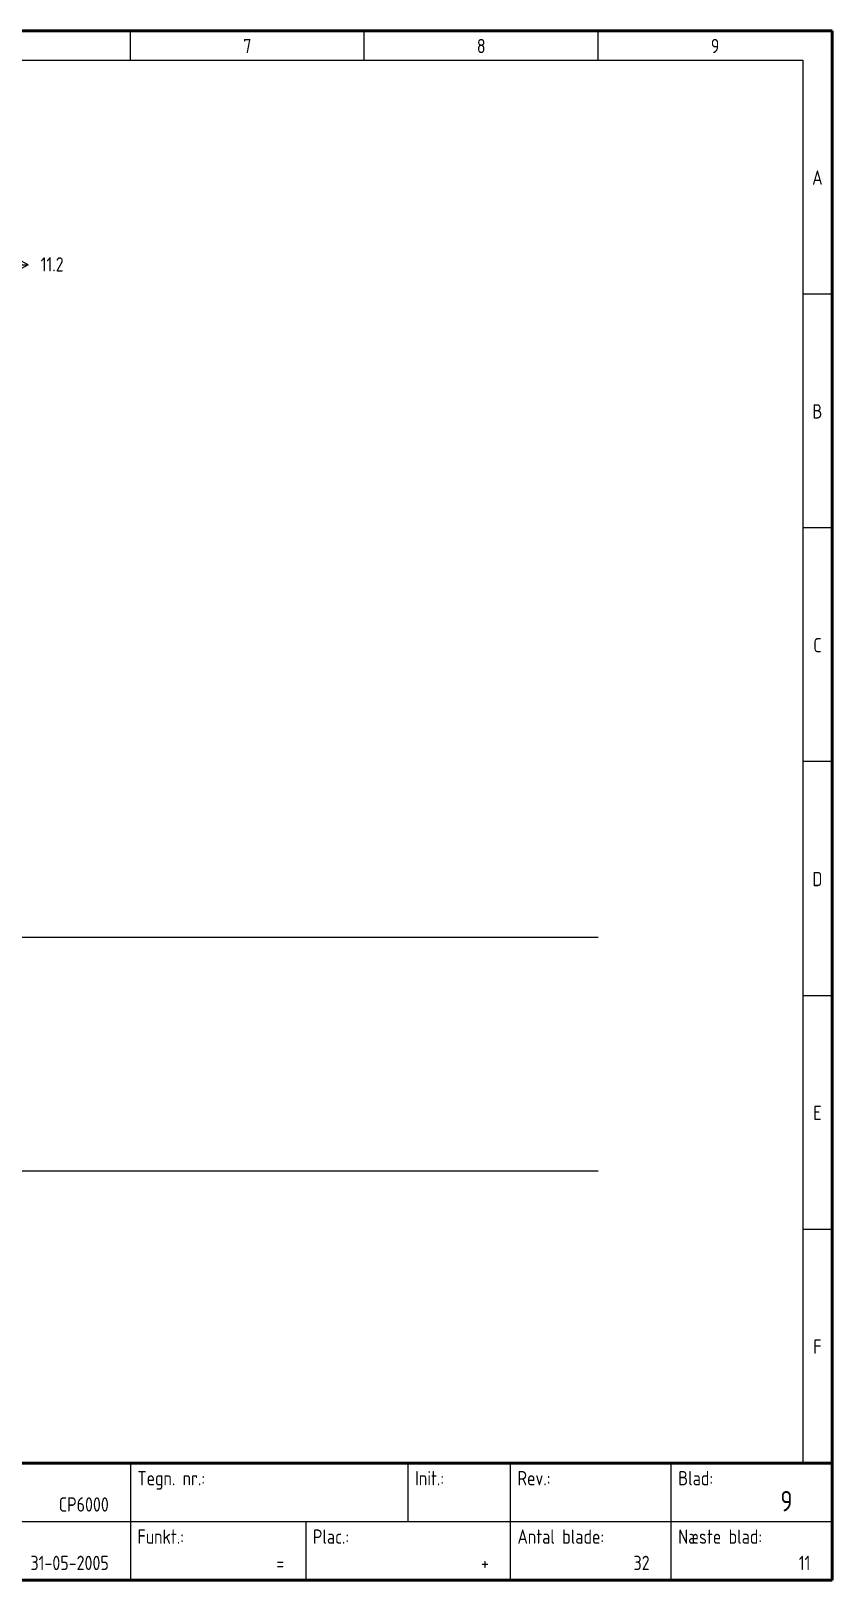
# Model space of a CAD drawing. Header units: millimetres. Extents: x 10 to 410, y 10 to 275.
# Drawn here: x 273 to 410, y 10 to 275 of the extents above; entities that cross this region are included whole.
import ezdxf
from ezdxf.enums import TextEntityAlignment as Align

# ---------------------------------------------------------------- set-up
doc = ezdxf.new("R2010")
doc.units = ezdxf.units.MM
doc.linetypes.add('Caddy_Solid', pattern=[0])
doc.styles.add('Caddy_Vectorfont1p', font='isocp___.ttf', dxfattribs={"width": 0.9})

# ---------------------------------------------------------------- blocks, each defined once
blk = doc.blocks.new('Blk1')
at = {"linetype": 'Caddy_Solid', "lineweight": 50}
for p, q in [((10, 275), (410, 275)), ((410, 275), (410, 10)), ((10, 30), (410, 30)), ((410, 10), (10, 10))]:
    blk.add_line(p, q, dxfattribs=at)
at = {"linetype": 'Caddy_Solid', "lineweight": 25}
for p, q in [((290, 270), (290, 275)), ((330, 270), (330, 275)), ((370, 270), (370, 275)), ((15, 270), (405, 270)), ((405, 270), (405, 30)), ((410, 230), (405, 230)), ((410, 190), (405, 190)), ((410, 150), (405, 150)), ((405, 110), (410, 110)), ((405, 70), (410, 70)), ((290, 30), (290, 10)), ((337.5, 20), (337.5, 30)), ((355, 20), (355, 30)), ((382.5, 20), (382.5, 30)), ((405, 30), (410, 30)), ((260, 20), (410, 20)), ((320, 20), (320, 10)), ((355, 10), (355, 20)), ((382.5, 10), (382.5, 20))]:
    blk.add_line(p, q, dxfattribs=at)
at = {"lineweight": 25, "style": 'Caddy_Vectorfont1p', "width": 0.9}
for s, p in [('7', (310, 271.2)), ('8', (350, 271.2)), ('9', (390, 271.2)), ('A', (407.5, 248.7)), ('B', (407.5, 208.7)), ('C', (407.5, 168.7)), ('D', (407.5, 128.7)), ('E', (407.5, 88.7)), ('F', (407.5, 48.7))]:
    blk.add_text(s, height=2.45, dxfattribs=at).set_placement(p, align=Align.CENTER)
for s, p in [('Tegn. nr.:', (291.2, 26.2)), ('Init.:', (338.7, 26.2)), ('Rev.:', (356.2, 26.2)), ('Blad:', (383.7, 26.2)), ('Funkt.:', (291.2, 16.2)), ('Plac.:', (321.2, 16.2)), ('Antal blade:', (356.2, 16.2)), ('Næste blad:', (383.7, 16.2))]:
    blk.add_text(s, height=2.45, dxfattribs=at).set_placement(p)
for s, p in [('CP6000', (286.3, 21.7)), ('31-05-2005', (286.3, 11.7)), ('+', (351.3, 11.7)), ('32', (378.8, 11.7)), ('11', (406.3, 11.7)), ('=', (316.3, 11.7))]:
    blk.add_text(s, height=2.45, dxfattribs=at).set_placement(p, align=Align.RIGHT)
at = {"lineweight": 35, "style": 'Caddy_Vectorfont1p', "width": 0.9}
blk.add_text('9', height=3.5, dxfattribs=at).set_placement((403.25, 21.75), align=Align.RIGHT)
blk = doc.blocks.new('Blk28')
at = {"linetype": 'Caddy_Solid', "lineweight": 25}
for p, q in [((272.5, 235), (270.25, 236.25)), ((270, 235), (272.5, 235)), ((272.5, 235), (270.25, 233.75))]:
    blk.add_line(p, q, dxfattribs=at)
at = {"lineweight": 25, "style": 'Caddy_Vectorfont1p', "width": 0.9}
blk.add_attdef('$TAG160010', text='', height=2.45, dxfattribs=at).set_placement((267.5, 235.9), align=Align.RIGHT)
blk.add_attdef('$TAG160500', (274.65, 233.85), '', height=2.45, dxfattribs=at)

msp = doc.modelspace()

# ---------------------------------------------------------------- linework, layer by layer
at = {"linetype": 'Caddy_Solid', "lineweight": 25}
for p, q in [((405, 125), (405, 100)), ((270, 120), (370, 120)), ((270, 80), (370, 80))]:
    msp.add_line(p, q, dxfattribs=at)

# ---------------------------------------------------------------- block references
msp.add_blockref('Blk1', (0, 0, 1))
ref = msp.add_blockref('Blk28', (0, 0, 1))
ref.add_attrib('$TAG160010', '0911', dxfattribs={"lineweight": 25, "height": 2.45, "style": 'Caddy_Vectorfont1p', "width": 0.9}).set_placement((267.5, 235.9), align=Align.RIGHT)
ref.add_attrib('$TAG160500', '11.2', (274.65, 233.85), dxfattribs={"lineweight": 25, "height": 2.45, "style": 'Caddy_Vectorfont1p', "width": 0.9})

doc.saveas('drawing.dxf')
